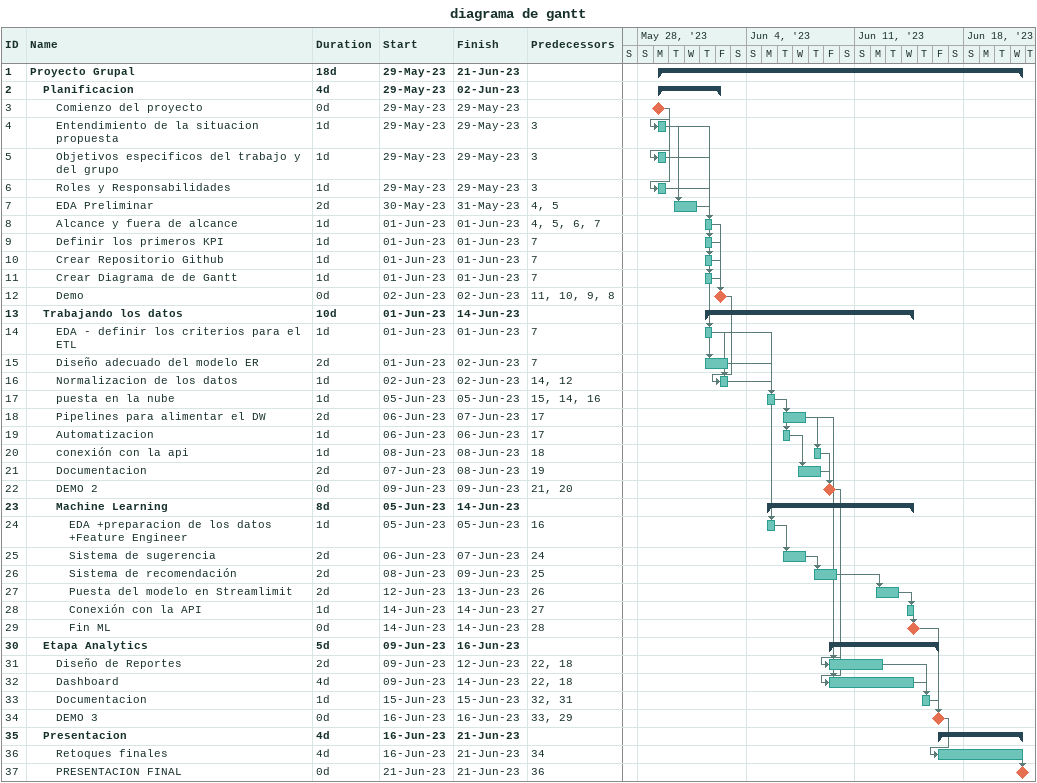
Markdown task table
diagrama de gantt

| ID | Level | Task | Duration | Start | Finish | Predecessors |
|---|---|---|---|---|---|---|
| 1 | 1 | **Proyecto Grupal** | 18d | 2023-05-29 | 2023-06-21 |  |
| 2 | 2 | **Planificacion** | 4d | 2023-05-29 | 2023-06-02 |  |
| 3 | 3 | Comienzo del proyecto | 0d | 2023-05-29 | 2023-05-29 |  |
| 4 | 3 | Entendimiento de la situacion propuesta | 1d | 2023-05-29 | 2023-05-29 | 3 |
| 5 | 3 | Objetivos especificos del trabajo y del grupo | 1d | 2023-05-29 | 2023-05-29 | 3 |
| 6 | 3 | Roles y Responsabilidades | 1d | 2023-05-29 | 2023-05-29 | 3 |
| 7 | 3 | EDA Preliminar | 2d | 2023-05-30 | 2023-05-31 | 4, 5 |
| 8 | 3 | Alcance y fuera de alcance | 1d | 2023-06-01 | 2023-06-01 | 4, 5, 6, 7 |
| 9 | 3 | Definir los primeros KPI | 1d | 2023-06-01 | 2023-06-01 | 7 |
| 10 | 3 | Crear Repositorio Github | 1d | 2023-06-01 | 2023-06-01 | 7 |
| 11 | 3 | Crear Diagrama de de Gantt | 1d | 2023-06-01 | 2023-06-01 | 7 |
| 12 | 3 | Demo | 0d | 2023-06-02 | 2023-06-02 | 11, 10, 9, 8 |
| 13 | 2 | **Trabajando los datos** | 10d | 2023-06-01 | 2023-06-14 |  |
| 14 | 3 | EDA - definir los criterios para el ETL | 1d | 2023-06-01 | 2023-06-01 | 7 |
| 15 | 3 | Diseño adecuado del modelo ER | 2d | 2023-06-01 | 2023-06-02 | 7 |
| 16 | 3 | Normalizacion de los datos | 1d | 2023-06-02 | 2023-06-02 | 14, 12 |
| 17 | 3 | puesta en la nube | 1d | 2023-06-05 | 2023-06-05 | 15, 14, 16 |
| 18 | 3 | Pipelines para alimentar el DW | 2d | 2023-06-06 | 2023-06-07 | 17 |
| 19 | 3 | Automatizacion | 1d | 2023-06-06 | 2023-06-06 | 17 |
| 20 | 3 | conexión con la api | 1d | 2023-06-08 | 2023-06-08 | 18 |
| 21 | 3 | Documentacion | 2d | 2023-06-07 | 2023-06-08 | 19 |
| 22 | 3 | DEMO 2 | 0d | 2023-06-09 | 2023-06-09 | 21, 20 |
| 23 | 3 | **Machine Learning** | 8d | 2023-06-05 | 2023-06-14 |  |
| 24 | 4 | EDA +preparacion de los datos +Feature Engineer | 1d | 2023-06-05 | 2023-06-05 | 16 |
| 25 | 4 | Sistema de sugerencia | 2d | 2023-06-06 | 2023-06-07 | 24 |
| 26 | 4 | Sistema de recomendación | 2d | 2023-06-08 | 2023-06-09 | 25 |
| 27 | 4 | Puesta del modelo en Streamlimit | 2d | 2023-06-12 | 2023-06-13 | 26 |
| 28 | 4 | Conexión con la API | 1d | 2023-06-14 | 2023-06-14 | 27 |
| 29 | 4 | Fin ML | 0d | 2023-06-14 | 2023-06-14 | 28 |
| 30 | 2 | **Etapa Analytics** | 5d | 2023-06-09 | 2023-06-16 |  |
| 31 | 3 | Diseño de Reportes | 2d | 2023-06-09 | 2023-06-12 | 22, 18 |
| 32 | 3 | Dashboard | 4d | 2023-06-09 | 2023-06-14 | 22, 18 |
| 33 | 3 | Documentacion | 1d | 2023-06-15 | 2023-06-15 | 32, 31 |
| 34 | 3 | DEMO 3 | 0d | 2023-06-16 | 2023-06-16 | 33, 29 |
| 35 | 2 | **Presentacion** | 4d | 2023-06-16 | 2023-06-21 |  |
| 36 | 3 | Retoques finales | 4d | 2023-06-16 | 2023-06-21 | 34 |
| 37 | 3 | PRESENTACION FINAL | 0d | 2023-06-21 | 2023-06-21 | 36 |
